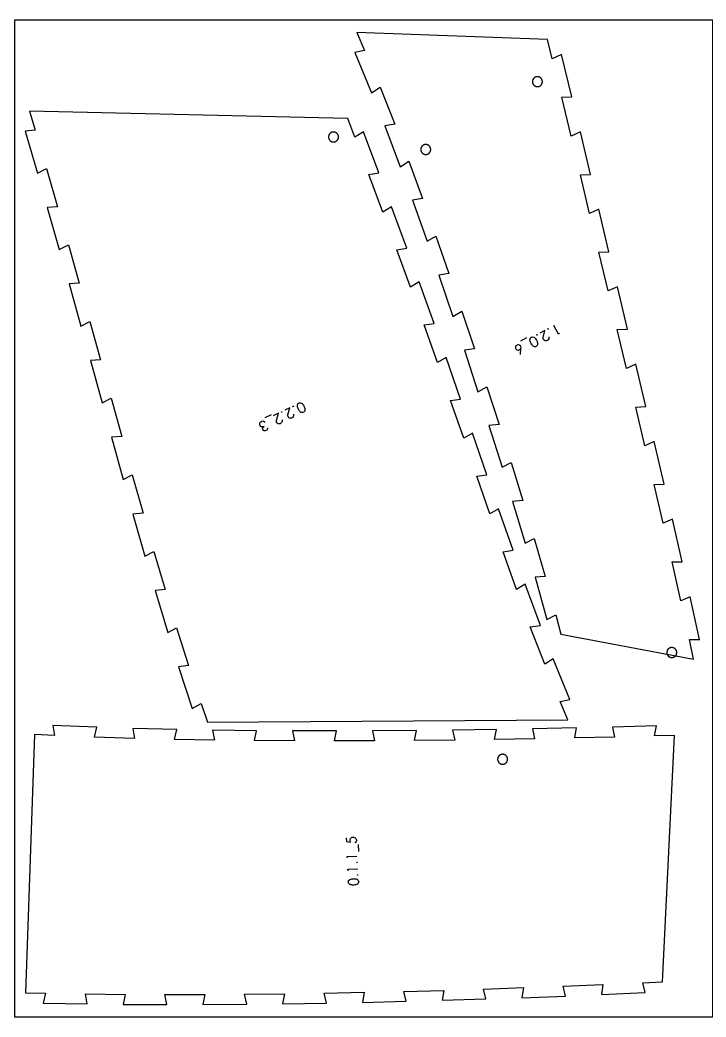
# Model space of a CAD drawing. Header units: millimetres. Extents: x 0 to 7990, y -3000 to -2000.
# Drawn here: x 4905 to 5593, y -3000 to -2000 of the extents above; entities that cross this region are included whole.
import ezdxf

# ---------------------------------------------------------------- set-up
doc = ezdxf.new("R2010")
doc.units = ezdxf.units.MM
doc.header["$MEASUREMENT"] = 0
for name, color, linetype, true_color in [('Default', 18, 'Continuous', 0x000000), ('nest$l_engrave_text', 5, 'Continuous', 0x0000ff), ('nest$l_inner_cut', 3, 'Continuous', 0x00ff00), ('nest$l_outer_cut', 1, 'Continuous', 0xff0000)]:
    doc.layers.add(name, color=color, linetype=linetype, true_color=true_color)

msp = doc.modelspace()

# ---------------------------------------------------------------- linework, layer by layer
at = {"layer": 'Default'}
msp.add_lwpolyline([(4900, -3000), (4900, -2000), (5600, -2000), (5600, -3000)], close=True, dxfattribs=at)
at = {"layer": 'nest$l_engrave_text'}
for points in [[(5435.2, -2310), (5435.1, -2310.1), (5434.9, -2310), (5434.9, -2309.8), (5435, -2309.6), (5435.2, -2309.6), (5435.3, -2309.7), (5435.4, -2309.9)], [(5419.9, -2317.9), (5420.6, -2318.1), (5421.4, -2318.6), (5422.2, -2319.3), (5422.2, -2319.4), (5422.3, -2319.5), (5422.5, -2319.8), (5422.8, -2320.2), (5423.4, -2321.2), (5424, -2322.4), (5424.1, -2322.8), (5424.2, -2323.2), (5424.3, -2323.4), (5424.4, -2323.5), (5424.5, -2324.7), (5424.5, -2325.3), (5424.5, -2325.6), (5424.1, -2326.4), (5423.7, -2326.9), (5423.2, -2327.4), (5422.4, -2327.7), (5421.6, -2327.7), (5421, -2327.6), (5420.2, -2327.2), (5419.7, -2326.8), (5419, -2326.1), (5418.6, -2325.5), (5418.1, -2324.6), (5417.6, -2323.7), (5417.3, -2323), (5417, -2322.2), (5416.8, -2321.6), (5416.8, -2320.9), (5416.9, -2320.1), (5417.1, -2319.5), (5417.4, -2319), (5417.8, -2318.6), (5418.2, -2318.2), (5419, -2318)], [(5424, -2316), (5423.8, -2316.1), (5423.7, -2315.9), (5423.6, -2315.8), (5423.8, -2315.6), (5423.9, -2315.6), (5424.1, -2315.7), (5424.1, -2315.9)], [(5179.4, -2387.8), (5179.2, -2387.9), (5179.1, -2387.7), (5179, -2387.6), (5179.1, -2387.4), (5179.3, -2387.4), (5179.5, -2387.5), (5179.5, -2387.7)], [(5186.6, -2384), (5187.4, -2384.2), (5188.2, -2384.7), (5188.9, -2385.4), (5189, -2385.5), (5189.1, -2385.7), (5189.3, -2386), (5189.5, -2386.3), (5190.1, -2387.4), (5190.6, -2388.6), (5190.7, -2389), (5190.9, -2389.4), (5190.9, -2389.6), (5191, -2389.7), (5191.1, -2390.3), (5191.1, -2391), (5191, -2391.5), (5191, -2391.8), (5190.7, -2392.6), (5190.2, -2393.1), (5189.6, -2393.5), (5188.8, -2393.8), (5188.1, -2393.8), (5187.4, -2393.7), (5186.7, -2393.2), (5186.2, -2392.8), (5185.6, -2392.1), (5185.1, -2391.5), (5184.6, -2390.6), (5184.2, -2389.7), (5183.9, -2388.9), (5183.6, -2388.1), (5183.5, -2387.5), (5183.5, -2386.8), (5183.6, -2386.1), (5183.8, -2385.5), (5184.1, -2385), (5184.5, -2384.5), (5185, -2384.2), (5185.8, -2384)], [(5167.9, -2393.4), (5167.7, -2393.5), (5167.6, -2393.3), (5167.6, -2393.2), (5167.7, -2393), (5167.9, -2393), (5168, -2393.1), (5168, -2393.3)], [(5243.2, -2844.8), (5243.2, -2844.6), (5243.4, -2844.6), (5243.6, -2844.6), (5243.7, -2844.8), (5243.6, -2844.9), (5243.4, -2845), (5243.3, -2845)], [(5243.9, -2857.5), (5243.9, -2857.4), (5244.1, -2857.3), (5244.2, -2857.3), (5244.3, -2857.5), (5244.3, -2857.7), (5244.1, -2857.7), (5243.9, -2857.7)], [(5244.5, -2865.7), (5244.1, -2866.3), (5243.3, -2866.9), (5242.3, -2867.3), (5242.2, -2867.3), (5242, -2867.3), (5241.7, -2867.4), (5241.3, -2867.5), (5240.1, -2867.6), (5238.8, -2867.6), (5238.3, -2867.6), (5238, -2867.5), (5237.7, -2867.5), (5237.6, -2867.5), (5237, -2867.4), (5236.4, -2867.1), (5236, -2866.9), (5235.7, -2866.7), (5235.1, -2866.1), (5234.8, -2865.5), (5234.6, -2864.8), (5234.7, -2863.9), (5234.9, -2863.2), (5235.3, -2862.7), (5236, -2862.1), (5236.6, -2861.9), (5237.5, -2861.6), (5238.2, -2861.4), (5239.3, -2861.3), (5240.3, -2861.3), (5241.1, -2861.3), (5241.9, -2861.4), (5242.5, -2861.5), (5243.2, -2861.7), (5243.8, -2862.1), (5244.3, -2862.6), (5244.6, -2863), (5244.9, -2863.6), (5245, -2864.2), (5244.9, -2865)]]:
    msp.add_lwpolyline(points, close=True, dxfattribs=at)
for points in [[(5446.6, -2314.6), (5445.3, -2315.2), (5440.7, -2306.6)], [(5413.3, -2318.9), (5407.3, -2322.1)], [(5435.6, -2317.7), (5435.8, -2318.1), (5435.9, -2318.8), (5435.8, -2319.4), (5435.6, -2319.9), (5435.1, -2320.8), (5434.4, -2321.4), (5433.9, -2321.6), (5433.3, -2321.8), (5432.8, -2321.8), (5432.2, -2321.7), (5431.2, -2321.2), (5430.8, -2320.8), (5430.5, -2320.4), (5430.2, -2319.5), (5430.1, -2319.2), (5430.1, -2319), (5430.1, -2318.6), (5431.9, -2311.3), (5426.8, -2314)], [(5407.4, -2335.6), (5407.8, -2329.2), (5407.9, -2328.6), (5407.8, -2328), (5407.7, -2327.6), (5407.4, -2326.9), (5406.9, -2326.4), (5406.2, -2326), (5405.5, -2325.8), (5404.8, -2325.8), (5404, -2326), (5403.3, -2326.4), (5402.8, -2327), (5402.4, -2327.7), (5402.3, -2328.5), (5402.4, -2329.2), (5402.7, -2329.9), (5403.2, -2330.5), (5403.8, -2331), (5404.6, -2331.2), (5405.4, -2331.2), (5406.1, -2331), (5406.8, -2330.5), (5407.2, -2330.2), (5407.5, -2329.8), (5407.7, -2329.3), (5407.9, -2328.7)], [(5179.5, -2395.5), (5179.6, -2396), (5179.7, -2396.7), (5179.6, -2397.2), (5179.4, -2397.7), (5178.9, -2398.6), (5178.1, -2399.2), (5177.6, -2399.4), (5177.1, -2399.5), (5176.5, -2399.5), (5175.9, -2399.4), (5174.9, -2398.9), (5174.5, -2398.4), (5174.2, -2398), (5173.9, -2397.1), (5173.9, -2396.8), (5173.9, -2396.6), (5173.9, -2396.2), (5176, -2388.9), (5170.8, -2391.5)], [(5157.1, -2396), (5151, -2398.9)], [(5168, -2401.1), (5168.1, -2401.5), (5168.2, -2402.2), (5168.1, -2402.8), (5167.9, -2403.3), (5167.4, -2404.1), (5166.6, -2404.8), (5166.1, -2405), (5165.6, -2405.1), (5165, -2405.1), (5164.4, -2405), (5163.4, -2404.5), (5163, -2404), (5162.7, -2403.6), (5162.5, -2402.7), (5162.4, -2402.4), (5162.4, -2402.2), (5162.4, -2401.8), (5164.5, -2394.5), (5159.3, -2397.1)], [(5153.5, -2409.1), (5153.4, -2410.1), (5153.2, -2410.7), (5152.7, -2411.4), (5152, -2411.9), (5151.1, -2412.1), (5150.2, -2412), (5149.4, -2411.6), (5148.8, -2410.9), (5148.6, -2410), (5148.8, -2409.1), (5149.3, -2408.4), (5150.1, -2407.7), (5148.7, -2408), (5147.5, -2408), (5146.7, -2407.6), (5146.1, -2406.8), (5145.8, -2406.1), (5145.7, -2405.5), (5145.8, -2404.8), (5146, -2404.2), (5146.7, -2403.2), (5147.9, -2402.4), (5148.7, -2402.2), (5149.6, -2402.3), (5150.3, -2402.7), (5151.1, -2403.3)], [(5232.5, -2820.2), (5232.7, -2823.9), (5236.9, -2824.5), (5236.7, -2824), (5236.5, -2823.1), (5236.5, -2822.3), (5236.6, -2821.6), (5236.9, -2821), (5237.2, -2820.5), (5237.8, -2820), (5238.6, -2819.7), (5239.3, -2819.6), (5240.1, -2819.7), (5240.9, -2819.9), (5241.5, -2820.3), (5242.2, -2820.9), (5242.5, -2821.6), (5242.8, -2822.5), (5242.7, -2823.3), (5242.4, -2824.1), (5241.9, -2824.8), (5241.5, -2825.1), (5241.1, -2825.3), (5241, -2825.4)], [(5245.1, -2833.8), (5244.7, -2827.1)], [(5233.6, -2840.4), (5233.6, -2839), (5243.3, -2838.5)], [(5234.3, -2853.2), (5234.2, -2851.7), (5244, -2851.2)]]:
    msp.add_lwpolyline(points, dxfattribs=at)
at = {"layer": 'nest$l_inner_cut'}
for points in [[(5419.9, -2064.2), (5420, -2064.4), (5420.1, -2064.5), (5420.1, -2064.7), (5420.2, -2064.8), (5420.4, -2065), (5420.5, -2065.1), (5420.6, -2065.2), (5420.7, -2065.4), (5420.8, -2065.5), (5420.9, -2065.6), (5421.1, -2065.7), (5421.2, -2065.8), (5421.3, -2065.9), (5421.5, -2066), (5421.6, -2066.1), (5421.8, -2066.2), (5421.9, -2066.3), (5422.1, -2066.4), (5422.2, -2066.5), (5422.4, -2066.5), (5422.6, -2066.6), (5422.7, -2066.6), (5422.9, -2066.7), (5423.1, -2066.7), (5423.2, -2066.8), (5423.4, -2066.8), (5423.6, -2066.8), (5423.7, -2066.9), (5423.9, -2066.9), (5424.1, -2066.9), (5424.3, -2066.9), (5424.4, -2066.9), (5424.6, -2066.9), (5424.8, -2066.9), (5425, -2066.8), (5425.1, -2066.8), (5425.3, -2066.8), (5425.5, -2066.8), (5425.6, -2066.7), (5425.8, -2066.7), (5426, -2066.6), (5426.1, -2066.5), (5426.3, -2066.5), (5426.4, -2066.4), (5426.6, -2066.3), (5426.8, -2066.2), (5426.9, -2066.2), (5427.1, -2066.1), (5427.2, -2066), (5427.3, -2065.9), (5427.5, -2065.8), (5427.6, -2065.6), (5427.7, -2065.5), (5427.9, -2065.4), (5428, -2065.3), (5428.1, -2065.1), (5428.2, -2065), (5428.3, -2064.9), (5428.4, -2064.7), (5428.5, -2064.6), (5428.6, -2064.4), (5428.7, -2064.3), (5428.8, -2064.1), (5428.8, -2064), (5428.9, -2063.8), (5429, -2063.7), (5429, -2063.5), (5429.1, -2063.3), (5429.1, -2063.2), (5429.2, -2063), (5429.2, -2062.8), (5429.2, -2062.7), (5429.3, -2062.5), (5429.3, -2062.3), (5429.3, -2062.1), (5429.3, -2062), (5429.3, -2061.8), (5429.3, -2061.6), (5429.3, -2061.4), (5429.3, -2061.3), (5429.2, -2061.1), (5429.2, -2060.9), (5429.2, -2060.8), (5429.1, -2060.6), (5429.1, -2060.4), (5429, -2060.3), (5429, -2060.1), (5428.9, -2059.9), (5428.8, -2059.8), (5428.7, -2059.6), (5428.7, -2059.5), (5428.6, -2059.3), (5428.5, -2059.2), (5428.4, -2059), (5428.3, -2058.9), (5428.2, -2058.7), (5428.1, -2058.6), (5428, -2058.5), (5427.8, -2058.4), (5427.7, -2058.2), (5427.6, -2058.1), (5427.4, -2058), (5427.3, -2057.9), (5427.2, -2057.8), (5427, -2057.7), (5426.9, -2057.6), (5426.7, -2057.5), (5426.6, -2057.4), (5426.4, -2057.4), (5426.3, -2057.3), (5426.1, -2057.2), (5425.9, -2057.2), (5425.8, -2057.1), (5425.6, -2057.1), (5425.4, -2057), (5425.3, -2057), (5425.1, -2057), (5424.9, -2056.9), (5424.8, -2056.9), (5424.6, -2056.9), (5424.4, -2056.9), (5424.2, -2056.9), (5424.1, -2056.9), (5423.9, -2056.9), (5423.7, -2056.9), (5423.5, -2056.9), (5423.4, -2057), (5423.2, -2057), (5423, -2057.1), (5422.9, -2057.1), (5422.7, -2057.2), (5422.5, -2057.2), (5422.4, -2057.3), (5422.2, -2057.3), (5422.1, -2057.4), (5421.9, -2057.5), (5421.8, -2057.6), (5421.6, -2057.7), (5421.5, -2057.8), (5421.3, -2057.9), (5421.2, -2058), (5421.1, -2058.1), (5420.9, -2058.2), (5420.8, -2058.3), (5420.7, -2058.4), (5420.6, -2058.6), (5420.4, -2058.7), (5420.3, -2058.8), (5420.2, -2059), (5420.1, -2059.1), (5420, -2059.3), (5420, -2059.4), (5419.9, -2059.6), (5419.8, -2059.7), (5419.7, -2059.9), (5419.6, -2060), (5419.6, -2060.2), (5419.5, -2060.4), (5419.5, -2060.5), (5419.4, -2060.7), (5419.4, -2060.9), (5419.4, -2061), (5419.3, -2061.2), (5419.3, -2061.4), (5419.3, -2061.6), (5419.3, -2061.7), (5419.3, -2061.9), (5419.3, -2062.1), (5419.3, -2062.3), (5419.3, -2062.4), (5419.3, -2062.6), (5419.4, -2062.8), (5419.4, -2062.9), (5419.4, -2063.1), (5419.5, -2063.3), (5419.5, -2063.4), (5419.6, -2063.6), (5419.7, -2063.8), (5419.7, -2063.9), (5419.8, -2064.1)], [(5215.2, -2119.5), (5215.3, -2119.7), (5215.4, -2119.9), (5215.5, -2120), (5215.6, -2120.1), (5215.7, -2120.3), (5215.8, -2120.4), (5215.9, -2120.6), (5216, -2120.7), (5216.1, -2120.8), (5216.2, -2120.9), (5216.4, -2121.1), (5216.5, -2121.2), (5216.6, -2121.3), (5216.8, -2121.4), (5216.9, -2121.5), (5217.1, -2121.6), (5217.2, -2121.7), (5217.4, -2121.8), (5217.5, -2121.8), (5217.7, -2121.9), (5217.8, -2122), (5218, -2122), (5218.2, -2122.1), (5218.3, -2122.2), (5218.5, -2122.2), (5218.7, -2122.2), (5218.8, -2122.3), (5219, -2122.3), (5219.2, -2122.3), (5219.4, -2122.3), (5219.5, -2122.3), (5219.7, -2122.4), (5219.9, -2122.4), (5220, -2122.3), (5220.2, -2122.3), (5220.4, -2122.3), (5220.6, -2122.3), (5220.7, -2122.3), (5220.9, -2122.2), (5221.1, -2122.2), (5221.2, -2122.1), (5221.4, -2122.1), (5221.6, -2122), (5221.7, -2121.9), (5221.9, -2121.9), (5222, -2121.8), (5222.2, -2121.7), (5222.3, -2121.6), (5222.5, -2121.5), (5222.6, -2121.4), (5222.8, -2121.3), (5222.9, -2121.2), (5223, -2121.1), (5223.2, -2121), (5223.3, -2120.9), (5223.4, -2120.7), (5223.5, -2120.6), (5223.6, -2120.5), (5223.7, -2120.3), (5223.8, -2120.2), (5223.9, -2120.1), (5224, -2119.9), (5224.1, -2119.8), (5224.2, -2119.6), (5224.3, -2119.4), (5224.3, -2119.3), (5224.4, -2119.1), (5224.5, -2119), (5224.5, -2118.8), (5224.6, -2118.6), (5224.6, -2118.5), (5224.6, -2118.3), (5224.7, -2118.1), (5224.7, -2117.9), (5224.7, -2117.8), (5224.7, -2117.6), (5224.7, -2117.4), (5224.7, -2117.3), (5224.7, -2117.1), (5224.7, -2116.9), (5224.7, -2116.7), (5224.7, -2116.6), (5224.6, -2116.4), (5224.6, -2116.2), (5224.6, -2116.1), (5224.5, -2115.9), (5224.5, -2115.7), (5224.4, -2115.6), (5224.3, -2115.4), (5224.3, -2115.2), (5224.2, -2115.1), (5224.1, -2114.9), (5224, -2114.8), (5223.9, -2114.6), (5223.8, -2114.5), (5223.7, -2114.3), (5223.6, -2114.2), (5223.5, -2114.1), (5223.4, -2113.9), (5223.3, -2113.8), (5223.1, -2113.7), (5223, -2113.6), (5222.9, -2113.5), (5222.7, -2113.4), (5222.6, -2113.3), (5222.5, -2113.2), (5222.3, -2113.1), (5222.2, -2113), (5222, -2112.9), (5221.9, -2112.8), (5221.7, -2112.8), (5221.5, -2112.7), (5221.4, -2112.6), (5221.2, -2112.6), (5221, -2112.5), (5220.9, -2112.5), (5220.7, -2112.5), (5220.5, -2112.4), (5220.4, -2112.4), (5220.2, -2112.4), (5220, -2112.4), (5219.8, -2112.4), (5219.7, -2112.4), (5219.5, -2112.4), (5219.3, -2112.4), (5219.2, -2112.4), (5219, -2112.4), (5218.8, -2112.4), (5218.6, -2112.5), (5218.5, -2112.5), (5218.3, -2112.6), (5218.1, -2112.6), (5218, -2112.7), (5217.8, -2112.7), (5217.7, -2112.8), (5217.5, -2112.9), (5217.3, -2113), (5217.2, -2113), (5217, -2113.1), (5216.9, -2113.2), (5216.8, -2113.3), (5216.6, -2113.4), (5216.5, -2113.5), (5216.4, -2113.7), (5216.2, -2113.8), (5216.1, -2113.9), (5216, -2114), (5215.9, -2114.2), (5215.8, -2114.3), (5215.7, -2114.4), (5215.6, -2114.6), (5215.5, -2114.7), (5215.4, -2114.9), (5215.3, -2115), (5215.2, -2115.2), (5215.2, -2115.3), (5215.1, -2115.5), (5215, -2115.7), (5215, -2115.8), (5214.9, -2116), (5214.9, -2116.2), (5214.8, -2116.3), (5214.8, -2116.5), (5214.8, -2116.7), (5214.8, -2116.8), (5214.7, -2117), (5214.7, -2117.2), (5214.7, -2117.4), (5214.7, -2117.5), (5214.7, -2117.7), (5214.8, -2117.9), (5214.8, -2118.1), (5214.8, -2118.2), (5214.8, -2118.4), (5214.9, -2118.6), (5214.9, -2118.7), (5215, -2118.9), (5215, -2119.1), (5215.1, -2119.2), (5215.2, -2119.4)], [(5307.9, -2132.2), (5308, -2132.4), (5308, -2132.5), (5308.1, -2132.7), (5308.2, -2132.8), (5308.3, -2133), (5308.4, -2133.1), (5308.6, -2133.2), (5308.7, -2133.4), (5308.8, -2133.5), (5308.9, -2133.6), (5309.1, -2133.7), (5309.2, -2133.8), (5309.3, -2133.9), (5309.5, -2134), (5309.6, -2134.1), (5309.8, -2134.2), (5309.9, -2134.3), (5310.1, -2134.4), (5310.2, -2134.5), (5310.4, -2134.5), (5310.6, -2134.6), (5310.7, -2134.6), (5310.9, -2134.7), (5311, -2134.7), (5311.2, -2134.8), (5311.4, -2134.8), (5311.6, -2134.8), (5311.7, -2134.9), (5311.9, -2134.9), (5312.1, -2134.9), (5312.3, -2134.9), (5312.4, -2134.9), (5312.6, -2134.9), (5312.8, -2134.9), (5312.9, -2134.9), (5313.1, -2134.8), (5313.3, -2134.8), (5313.5, -2134.8), (5313.6, -2134.7), (5313.8, -2134.7), (5314, -2134.6), (5314.1, -2134.5), (5314.3, -2134.5), (5314.4, -2134.4), (5314.6, -2134.3), (5314.7, -2134.2), (5314.9, -2134.2), (5315, -2134.1), (5315.2, -2134), (5315.3, -2133.9), (5315.5, -2133.8), (5315.6, -2133.6), (5315.7, -2133.5), (5315.8, -2133.4), (5316, -2133.3), (5316.1, -2133.2), (5316.2, -2133), (5316.3, -2132.9), (5316.4, -2132.7), (5316.5, -2132.6), (5316.6, -2132.4), (5316.7, -2132.3), (5316.7, -2132.1), (5316.8, -2132), (5316.9, -2131.8), (5317, -2131.7), (5317, -2131.5), (5317.1, -2131.3), (5317.1, -2131.2), (5317.2, -2131), (5317.2, -2130.8), (5317.2, -2130.7), (5317.2, -2130.5), (5317.3, -2130.3), (5317.3, -2130.1), (5317.3, -2130), (5317.3, -2129.8), (5317.3, -2129.6), (5317.3, -2129.4), (5317.2, -2129.3), (5317.2, -2129.1), (5317.2, -2128.9), (5317.2, -2128.8), (5317.1, -2128.6), (5317.1, -2128.4), (5317, -2128.3), (5316.9, -2128.1), (5316.9, -2127.9), (5316.8, -2127.8), (5316.7, -2127.6), (5316.7, -2127.5), (5316.6, -2127.3), (5316.5, -2127.2), (5316.4, -2127), (5316.3, -2126.9), (5316.2, -2126.8), (5316.1, -2126.6), (5315.9, -2126.5), (5315.8, -2126.4), (5315.7, -2126.2), (5315.6, -2126.1), (5315.4, -2126), (5315.3, -2125.9), (5315.2, -2125.8), (5315, -2125.7), (5314.9, -2125.6), (5314.7, -2125.5), (5314.6, -2125.4), (5314.4, -2125.4), (5314.3, -2125.3), (5314.1, -2125.2), (5313.9, -2125.2), (5313.8, -2125.1), (5313.6, -2125.1), (5313.4, -2125), (5313.3, -2125), (5313.1, -2125), (5312.9, -2124.9), (5312.7, -2124.9), (5312.6, -2124.9), (5312.4, -2124.9), (5312.2, -2124.9), (5312.1, -2124.9), (5311.9, -2124.9), (5311.7, -2124.9), (5311.5, -2125), (5311.4, -2125), (5311.2, -2125), (5311, -2125.1), (5310.9, -2125.1), (5310.7, -2125.2), (5310.5, -2125.2), (5310.4, -2125.3), (5310.2, -2125.3), (5310.1, -2125.4), (5309.9, -2125.5), (5309.7, -2125.6), (5309.6, -2125.7), (5309.5, -2125.8), (5309.3, -2125.9), (5309.2, -2126), (5309, -2126.1), (5308.9, -2126.2), (5308.8, -2126.3), (5308.7, -2126.4), (5308.5, -2126.6), (5308.4, -2126.7), (5308.3, -2126.8), (5308.2, -2127), (5308.1, -2127.1), (5308, -2127.3), (5307.9, -2127.4), (5307.9, -2127.6), (5307.8, -2127.7), (5307.7, -2127.9), (5307.6, -2128), (5307.6, -2128.2), (5307.5, -2128.4), (5307.5, -2128.5), (5307.4, -2128.7), (5307.4, -2128.9), (5307.4, -2129), (5307.3, -2129.2), (5307.3, -2129.4), (5307.3, -2129.6), (5307.3, -2129.7), (5307.3, -2129.9), (5307.3, -2130.1), (5307.3, -2130.3), (5307.3, -2130.4), (5307.3, -2130.6), (5307.4, -2130.8), (5307.4, -2130.9), (5307.4, -2131.1), (5307.5, -2131.3), (5307.5, -2131.4), (5307.6, -2131.6), (5307.6, -2131.8), (5307.7, -2131.9), (5307.8, -2132.1)], [(5554.7, -2636.8), (5554.8, -2636.9), (5554.9, -2637.1), (5555, -2637.2), (5555.1, -2637.4), (5555.2, -2637.5), (5555.3, -2637.6), (5555.4, -2637.8), (5555.5, -2637.9), (5555.7, -2638), (5555.8, -2638.1), (5555.9, -2638.2), (5556.1, -2638.4), (5556.2, -2638.5), (5556.3, -2638.6), (5556.5, -2638.7), (5556.6, -2638.7), (5556.8, -2638.8), (5556.9, -2638.9), (5557.1, -2639), (5557.3, -2639), (5557.4, -2639.1), (5557.6, -2639.2), (5557.7, -2639.2), (5557.9, -2639.3), (5558.1, -2639.3), (5558.3, -2639.3), (5558.4, -2639.4), (5558.6, -2639.4), (5558.8, -2639.4), (5558.9, -2639.4), (5559.1, -2639.4), (5559.3, -2639.4), (5559.5, -2639.4), (5559.6, -2639.4), (5559.8, -2639.4), (5560, -2639.3), (5560.1, -2639.3), (5560.3, -2639.3), (5560.5, -2639.2), (5560.7, -2639.2), (5560.8, -2639.1), (5561, -2639.1), (5561.1, -2639), (5561.3, -2638.9), (5561.5, -2638.9), (5561.6, -2638.8), (5561.8, -2638.7), (5561.9, -2638.6), (5562, -2638.5), (5562.2, -2638.4), (5562.3, -2638.3), (5562.5, -2638.2), (5562.6, -2638), (5562.7, -2637.9), (5562.8, -2637.8), (5562.9, -2637.7), (5563.1, -2637.5), (5563.2, -2637.4), (5563.3, -2637.3), (5563.4, -2637.1), (5563.4, -2637), (5563.5, -2636.8), (5563.6, -2636.7), (5563.7, -2636.5), (5563.8, -2636.3), (5563.8, -2636.2), (5563.9, -2636), (5563.9, -2635.9), (5564, -2635.7), (5564, -2635.5), (5564.1, -2635.4), (5564.1, -2635.2), (5564.1, -2635), (5564.1, -2634.8), (5564.1, -2634.7), (5564.1, -2634.5), (5564.1, -2634.3), (5564.1, -2634.1), (5564.1, -2634), (5564.1, -2633.8), (5564.1, -2633.6), (5564.1, -2633.5), (5564, -2633.3), (5564, -2633.1), (5563.9, -2633), (5563.9, -2632.8), (5563.8, -2632.6), (5563.7, -2632.5), (5563.7, -2632.3), (5563.6, -2632.1), (5563.5, -2632), (5563.4, -2631.8), (5563.3, -2631.7), (5563.2, -2631.6), (5563.1, -2631.4), (5563, -2631.3), (5562.9, -2631.1), (5562.8, -2631), (5562.7, -2630.9), (5562.6, -2630.8), (5562.4, -2630.7), (5562.3, -2630.5), (5562.2, -2630.4), (5562, -2630.3), (5561.9, -2630.2), (5561.7, -2630.1), (5561.6, -2630.1), (5561.4, -2630), (5561.3, -2629.9), (5561.1, -2629.8), (5561, -2629.8), (5560.8, -2629.7), (5560.6, -2629.6), (5560.5, -2629.6), (5560.3, -2629.6), (5560.1, -2629.5), (5560, -2629.5), (5559.8, -2629.5), (5559.6, -2629.4), (5559.4, -2629.4), (5559.3, -2629.4), (5559.1, -2629.4), (5558.9, -2629.4), (5558.7, -2629.4), (5558.6, -2629.5), (5558.4, -2629.5), (5558.2, -2629.5), (5558.1, -2629.5), (5557.9, -2629.6), (5557.7, -2629.6), (5557.6, -2629.7), (5557.4, -2629.7), (5557.2, -2629.8), (5557.1, -2629.9), (5556.9, -2629.9), (5556.8, -2630), (5556.6, -2630.1), (5556.5, -2630.2), (5556.3, -2630.3), (5556.2, -2630.4), (5556, -2630.5), (5555.9, -2630.6), (5555.8, -2630.7), (5555.6, -2630.8), (5555.5, -2631), (5555.4, -2631.1), (5555.3, -2631.2), (5555.2, -2631.4), (5555.1, -2631.5), (5555, -2631.6), (5554.9, -2631.8), (5554.8, -2631.9), (5554.7, -2632.1), (5554.6, -2632.2), (5554.6, -2632.4), (5554.5, -2632.6), (5554.4, -2632.7), (5554.4, -2632.9), (5554.3, -2633.1), (5554.3, -2633.2), (5554.3, -2633.4), (5554.2, -2633.6), (5554.2, -2633.7), (5554.2, -2633.9), (5554.2, -2634.1), (5554.1, -2634.3), (5554.1, -2634.4), (5554.1, -2634.6), (5554.2, -2634.8), (5554.2, -2635), (5554.2, -2635.1), (5554.2, -2635.3), (5554.3, -2635.5), (5554.3, -2635.6), (5554.3, -2635.8), (5554.4, -2636), (5554.4, -2636.1), (5554.5, -2636.3), (5554.6, -2636.5), (5554.7, -2636.6)], [(5389.1, -2736.5), (5389, -2736.5), (5388.8, -2736.5), (5388.6, -2736.6), (5388.4, -2736.6), (5388.3, -2736.6), (5388.1, -2736.7), (5387.9, -2736.7), (5387.8, -2736.8), (5387.6, -2736.8), (5387.4, -2736.9), (5387.3, -2737), (5387.1, -2737), (5387, -2737.1), (5386.8, -2737.2), (5386.7, -2737.3), (5386.5, -2737.4), (5386.4, -2737.5), (5386.3, -2737.6), (5386.1, -2737.7), (5386, -2737.8), (5385.9, -2737.9), (5385.7, -2738.1), (5385.6, -2738.2), (5385.5, -2738.3), (5385.4, -2738.5), (5385.3, -2738.6), (5385.2, -2738.7), (5385.1, -2738.9), (5385, -2739), (5384.9, -2739.2), (5384.9, -2739.4), (5384.8, -2739.5), (5384.7, -2739.7), (5384.7, -2739.8), (5384.6, -2740), (5384.6, -2740.2), (5384.5, -2740.3), (5384.5, -2740.5), (5384.5, -2740.7), (5384.4, -2740.8), (5384.4, -2741), (5384.4, -2741.2), (5384.4, -2741.4), (5384.4, -2741.5), (5384.4, -2741.7), (5384.4, -2741.9), (5384.4, -2742.1), (5384.4, -2742.2), (5384.5, -2742.4), (5384.5, -2742.6), (5384.5, -2742.7), (5384.6, -2742.9), (5384.6, -2743.1), (5384.7, -2743.2), (5384.8, -2743.4), (5384.8, -2743.6), (5384.9, -2743.7), (5385, -2743.9), (5385.1, -2744), (5385.2, -2744.2), (5385.3, -2744.3), (5385.4, -2744.5), (5385.5, -2744.6), (5385.6, -2744.7), (5385.7, -2744.9), (5385.8, -2745), (5385.9, -2745.1), (5386.1, -2745.2), (5386.2, -2745.3), (5386.3, -2745.4), (5386.5, -2745.5), (5386.6, -2745.6), (5386.8, -2745.7), (5386.9, -2745.8), (5387.1, -2745.9), (5387.2, -2746), (5387.4, -2746.1), (5387.5, -2746.1), (5387.7, -2746.2), (5387.9, -2746.3), (5388, -2746.3), (5388.2, -2746.3), (5388.4, -2746.4), (5388.5, -2746.4), (5388.7, -2746.4), (5388.9, -2746.5), (5389, -2746.5), (5389.2, -2746.5), (5389.4, -2746.5), (5389.6, -2746.5), (5389.7, -2746.5), (5389.9, -2746.5), (5390.1, -2746.4), (5390.3, -2746.4), (5390.4, -2746.4), (5390.6, -2746.3), (5390.8, -2746.3), (5390.9, -2746.3), (5391.1, -2746.2), (5391.3, -2746.1), (5391.4, -2746.1), (5391.6, -2746), (5391.7, -2745.9), (5391.9, -2745.8), (5392, -2745.7), (5392.2, -2745.6), (5392.3, -2745.5), (5392.5, -2745.4), (5392.6, -2745.3), (5392.7, -2745.2), (5392.8, -2745.1), (5393, -2745), (5393.1, -2744.9), (5393.2, -2744.7), (5393.3, -2744.6), (5393.4, -2744.5), (5393.5, -2744.3), (5393.6, -2744.2), (5393.7, -2744), (5393.8, -2743.9), (5393.9, -2743.7), (5393.9, -2743.6), (5394, -2743.4), (5394.1, -2743.2), (5394.1, -2743.1), (5394.2, -2742.9), (5394.2, -2742.7), (5394.3, -2742.6), (5394.3, -2742.4), (5394.3, -2742.2), (5394.4, -2742.1), (5394.4, -2741.9), (5394.4, -2741.7), (5394.4, -2741.5), (5394.4, -2741.4), (5394.4, -2741.2), (5394.4, -2741), (5394.3, -2740.8), (5394.3, -2740.7), (5394.3, -2740.5), (5394.3, -2740.3), (5394.2, -2740.2), (5394.2, -2740), (5394.1, -2739.8), (5394, -2739.7), (5394, -2739.5), (5393.9, -2739.4), (5393.8, -2739.2), (5393.7, -2739), (5393.7, -2738.9), (5393.6, -2738.7), (5393.5, -2738.6), (5393.4, -2738.5), (5393.3, -2738.3), (5393.1, -2738.2), (5393, -2738.1), (5392.9, -2737.9), (5392.8, -2737.8), (5392.7, -2737.7), (5392.5, -2737.6), (5392.4, -2737.5), (5392.2, -2737.4), (5392.1, -2737.3), (5391.9, -2737.2), (5391.8, -2737.1), (5391.6, -2737), (5391.5, -2737), (5391.3, -2736.9), (5391.2, -2736.8), (5391, -2736.8), (5390.8, -2736.7), (5390.7, -2736.7), (5390.5, -2736.6), (5390.3, -2736.6), (5390.2, -2736.6), (5390, -2736.5), (5389.8, -2736.5), (5389.6, -2736.5), (5389.5, -2736.5), (5389.3, -2736.5)]]:
    msp.add_lwpolyline(points, close=True, dxfattribs=at)
at = {"layer": 'nest$l_outer_cut'}
for points in [[(5243, -2012.5), (5251, -2030.8), (5241, -2032.8), (5258, -2073.2), (5266.5, -2067.5), (5281.2, -2104.5), (5271.2, -2106.2), (5286.7, -2147.2), (5295.4, -2141.8), (5309.1, -2179.2), (5299, -2180.7), (5313.7, -2222), (5322.4, -2216.8), (5335.5, -2254.4), (5325.4, -2255.8), (5339.6, -2297.3), (5348.4, -2292.1), (5361.1, -2329.9), (5351, -2331.2), (5364.7, -2372.8), (5373.6, -2367.8), (5385.9, -2405.7), (5375.7, -2406.8), (5388.9, -2448.6), (5397.9, -2443.7), (5409.6, -2481.8), (5399.4, -2482.8), (5412, -2524.8), (5421, -2520), (5432.1, -2558.3), (5421.9, -2559), (5433.7, -2601.3), (5442.8, -2596.7), (5447.9, -2615.9), (5581, -2641), (5576.8, -2621.5), (5587, -2621.3), (5577.5, -2578.5), (5568.2, -2582.6), (5559.4, -2543.6), (5569.5, -2543.3), (5559.7, -2500.6), (5550.4, -2504.7), (5541.3, -2465.9), (5551.5, -2465.5), (5541.4, -2422.8), (5532.1, -2427), (5522.9, -2388.2), (5533.1, -2387.8), (5522.9, -2345.1), (5513.7, -2349.4), (5504.4, -2310.5), (5514.6, -2310.2), (5504.5, -2267.5), (5495.2, -2271.7), (5485.9, -2232.9), (5496.1, -2232.5), (5485.9, -2189.8), (5476.7, -2194.1), (5467.4, -2155.2), (5477.6, -2154.9), (5467.4, -2112.2), (5458.1, -2116.4), (5448.7, -2077.6), (5458.9, -2077.2), (5448.4, -2034.5), (5439.2, -2038.9), (5434.4, -2019.5)], [(4914.9, -2091.5), (4920.5, -2110.6), (4910.4, -2111.5), (4922.7, -2153.7), (4931.7, -2148.9), (4942.8, -2187.3), (4932.6, -2188.1), (4944.7, -2230.3), (4953.8, -2225.6), (4964.6, -2264), (4954.5, -2264.8), (4966.3, -2307), (4975.4, -2302.4), (4986.1, -2340.9), (4975.9, -2341.6), (4987.6, -2383.9), (4996.7, -2379.3), (5007.3, -2417.8), (4997.1, -2418.5), (5008.8, -2460.8), (5017.9, -2456.2), (5028.7, -2494.7), (5018.5, -2495.5), (5030.6, -2537.7), (5039.6, -2533), (5050.9, -2571.3), (5040.7, -2572.3), (5053.5, -2614.3), (5062.4, -2609.5), (5074.4, -2647.5), (5064.3, -2648.8), (5078, -2690.4), (5086.9, -2685.4), (5093.3, -2704.3), (5454.9, -2701.8), (5447, -2683.4), (5457, -2681.4), (5440.2, -2640.6), (5431.7, -2646.2), (5417.2, -2608.8), (5427.3, -2607.2), (5412, -2565.8), (5403.3, -2571.1), (5389.8, -2533.3), (5399.9, -2531.9), (5385.3, -2490.2), (5376.6, -2495.4), (5363.4, -2457.5), (5373.6, -2456.1), (5359.2, -2414.4), (5350.4, -2419.5), (5337.2, -2381.6), (5347.3, -2380.2), (5332.8, -2338.5), (5324, -2343.7), (5310.6, -2305.8), (5320.7, -2304.4), (5305.8, -2262.8), (5297, -2268.1), (5283.2, -2230.4), (5293.3, -2228.8), (5277.9, -2187.4), (5269.2, -2192.8), (5255.2, -2155.1), (5265.3, -2153.5), (5249.8, -2112.2), (5241.1, -2117.5), (5234.1, -2098.7)], [(4910.8, -2975.6), (4930.8, -2976.1), (4928.6, -2986), (4972.6, -2986.9), (4970.8, -2976.8), (5010.7, -2977.3), (5008.7, -2987.3), (5052.6, -2987.5), (5050.7, -2977.5), (5090.6, -2977.4), (5088.7, -2987.5), (5132.7, -2987.2), (5130.6, -2977.2), (5170.6, -2976.7), (5168.7, -2986.7), (5212.7, -2986), (5210.5, -2976.1), (5250.5, -2975.2), (5248.7, -2985.3), (5292.6, -2984.2), (5290.4, -2974.3), (5330.3, -2973.2), (5328.7, -2983.2), (5372.6, -2981.8), (5370.3, -2971.9), (5410.2, -2970.5), (5408.6, -2980.6), (5452.5, -2978.9), (5450.1, -2969), (5490.1, -2967.3), (5488.5, -2977.4), (5532.4, -2975.5), (5530, -2965.6), (5549.9, -2964.6), (5562, -2717.5), (5541.9, -2718.1), (5543.7, -2708.1), (5499.5, -2709.2), (5501.8, -2719.2), (5461.7, -2720.1), (5463.5, -2710.1), (5419.3, -2711), (5421.5, -2720.9), (5381.4, -2721.6), (5383.3, -2711.6), (5339.1, -2712.2), (5341.3, -2722.2), (5301.1, -2722.6), (5303, -2712.6), (5258.9, -2712.9), (5261, -2722.9), (5220.8, -2723), (5222.8, -2713), (5178.7, -2712.9), (5180.7, -2722.9), (5140.5, -2722.7), (5142.6, -2712.8), (5098.5, -2712.3), (5100.4, -2722.3), (5060.3, -2721.7), (5062.5, -2711.7), (5018.4, -2710.6), (5020.1, -2720.7), (4980, -2719.3), (4982.4, -2709.4), (4938.3, -2707.5), (4939.9, -2717.6), (4919.8, -2716.5)]]:
    msp.add_lwpolyline(points, close=True, dxfattribs=at)

doc.saveas('drawing.dxf')
